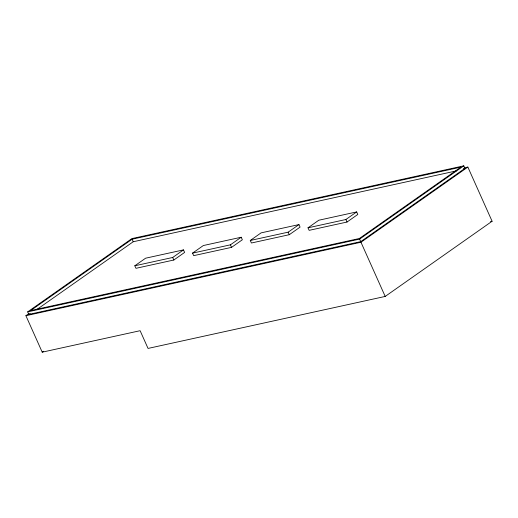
<?xml version="1.0" encoding="UTF-8"?>
<svg xmlns="http://www.w3.org/2000/svg" width="518" height="518" viewBox="0 0 518 518"><rect width="100%" height="100%" fill="white"/><g stroke="black" fill="none" stroke-linecap="round" stroke-linejoin="round"><path stroke-width="0.78" d="M27.694 311.875L131.883 238.604L463.798 165.831L464.931 168.363L360.742 241.634L28.827 314.407L27.694 311.875L359.609 239.102L463.798 165.831M132.103 239.212L30.627 310.573L359.395 238.494L460.871 167.133L132.103 239.212L133.23 241.744L456.468 170.875M464.698 167.761L467.858 167.068L492.1 221.257L385.198 296.432L148.044 348.426L140.119 330.704L42.211 352.169L25.9 315.702L28.542 313.85M28.827 314.407L30.148 313.481M37.031 309.401L133.23 241.744M134.816 265.786L145.61 258.197L183.489 249.89L184.622 252.421L173.828 260.017L135.949 268.318L134.816 265.786L172.695 257.478L183.489 249.89M42.211 352.169L43.531 351.236M192.547 253.127L203.341 245.538L241.22 237.231L242.353 239.763L231.559 247.358L193.68 255.659L192.547 253.127L230.426 244.826L241.22 237.231M250.272 240.475L261.072 232.88L298.951 224.579L300.084 227.111L289.29 234.699L251.405 243.007L250.272 240.475L288.157 232.168L298.951 224.579M308.003 227.816L318.797 220.228L356.675 211.92L357.808 214.452L347.015 222.041L309.136 230.348L308.003 227.816L345.882 219.509L356.675 211.92M25.9 315.702L360.962 242.243L467.858 167.068M463.351 168.713L464.931 168.363M490.52 221.6L492.1 221.257M359.609 239.102L360.742 241.634M360.962 242.243L385.198 296.432M345.882 219.509L347.015 222.041M288.157 232.168L289.29 234.699M230.426 244.826L231.559 247.358M172.695 257.478L173.828 260.017"/></g></svg>
